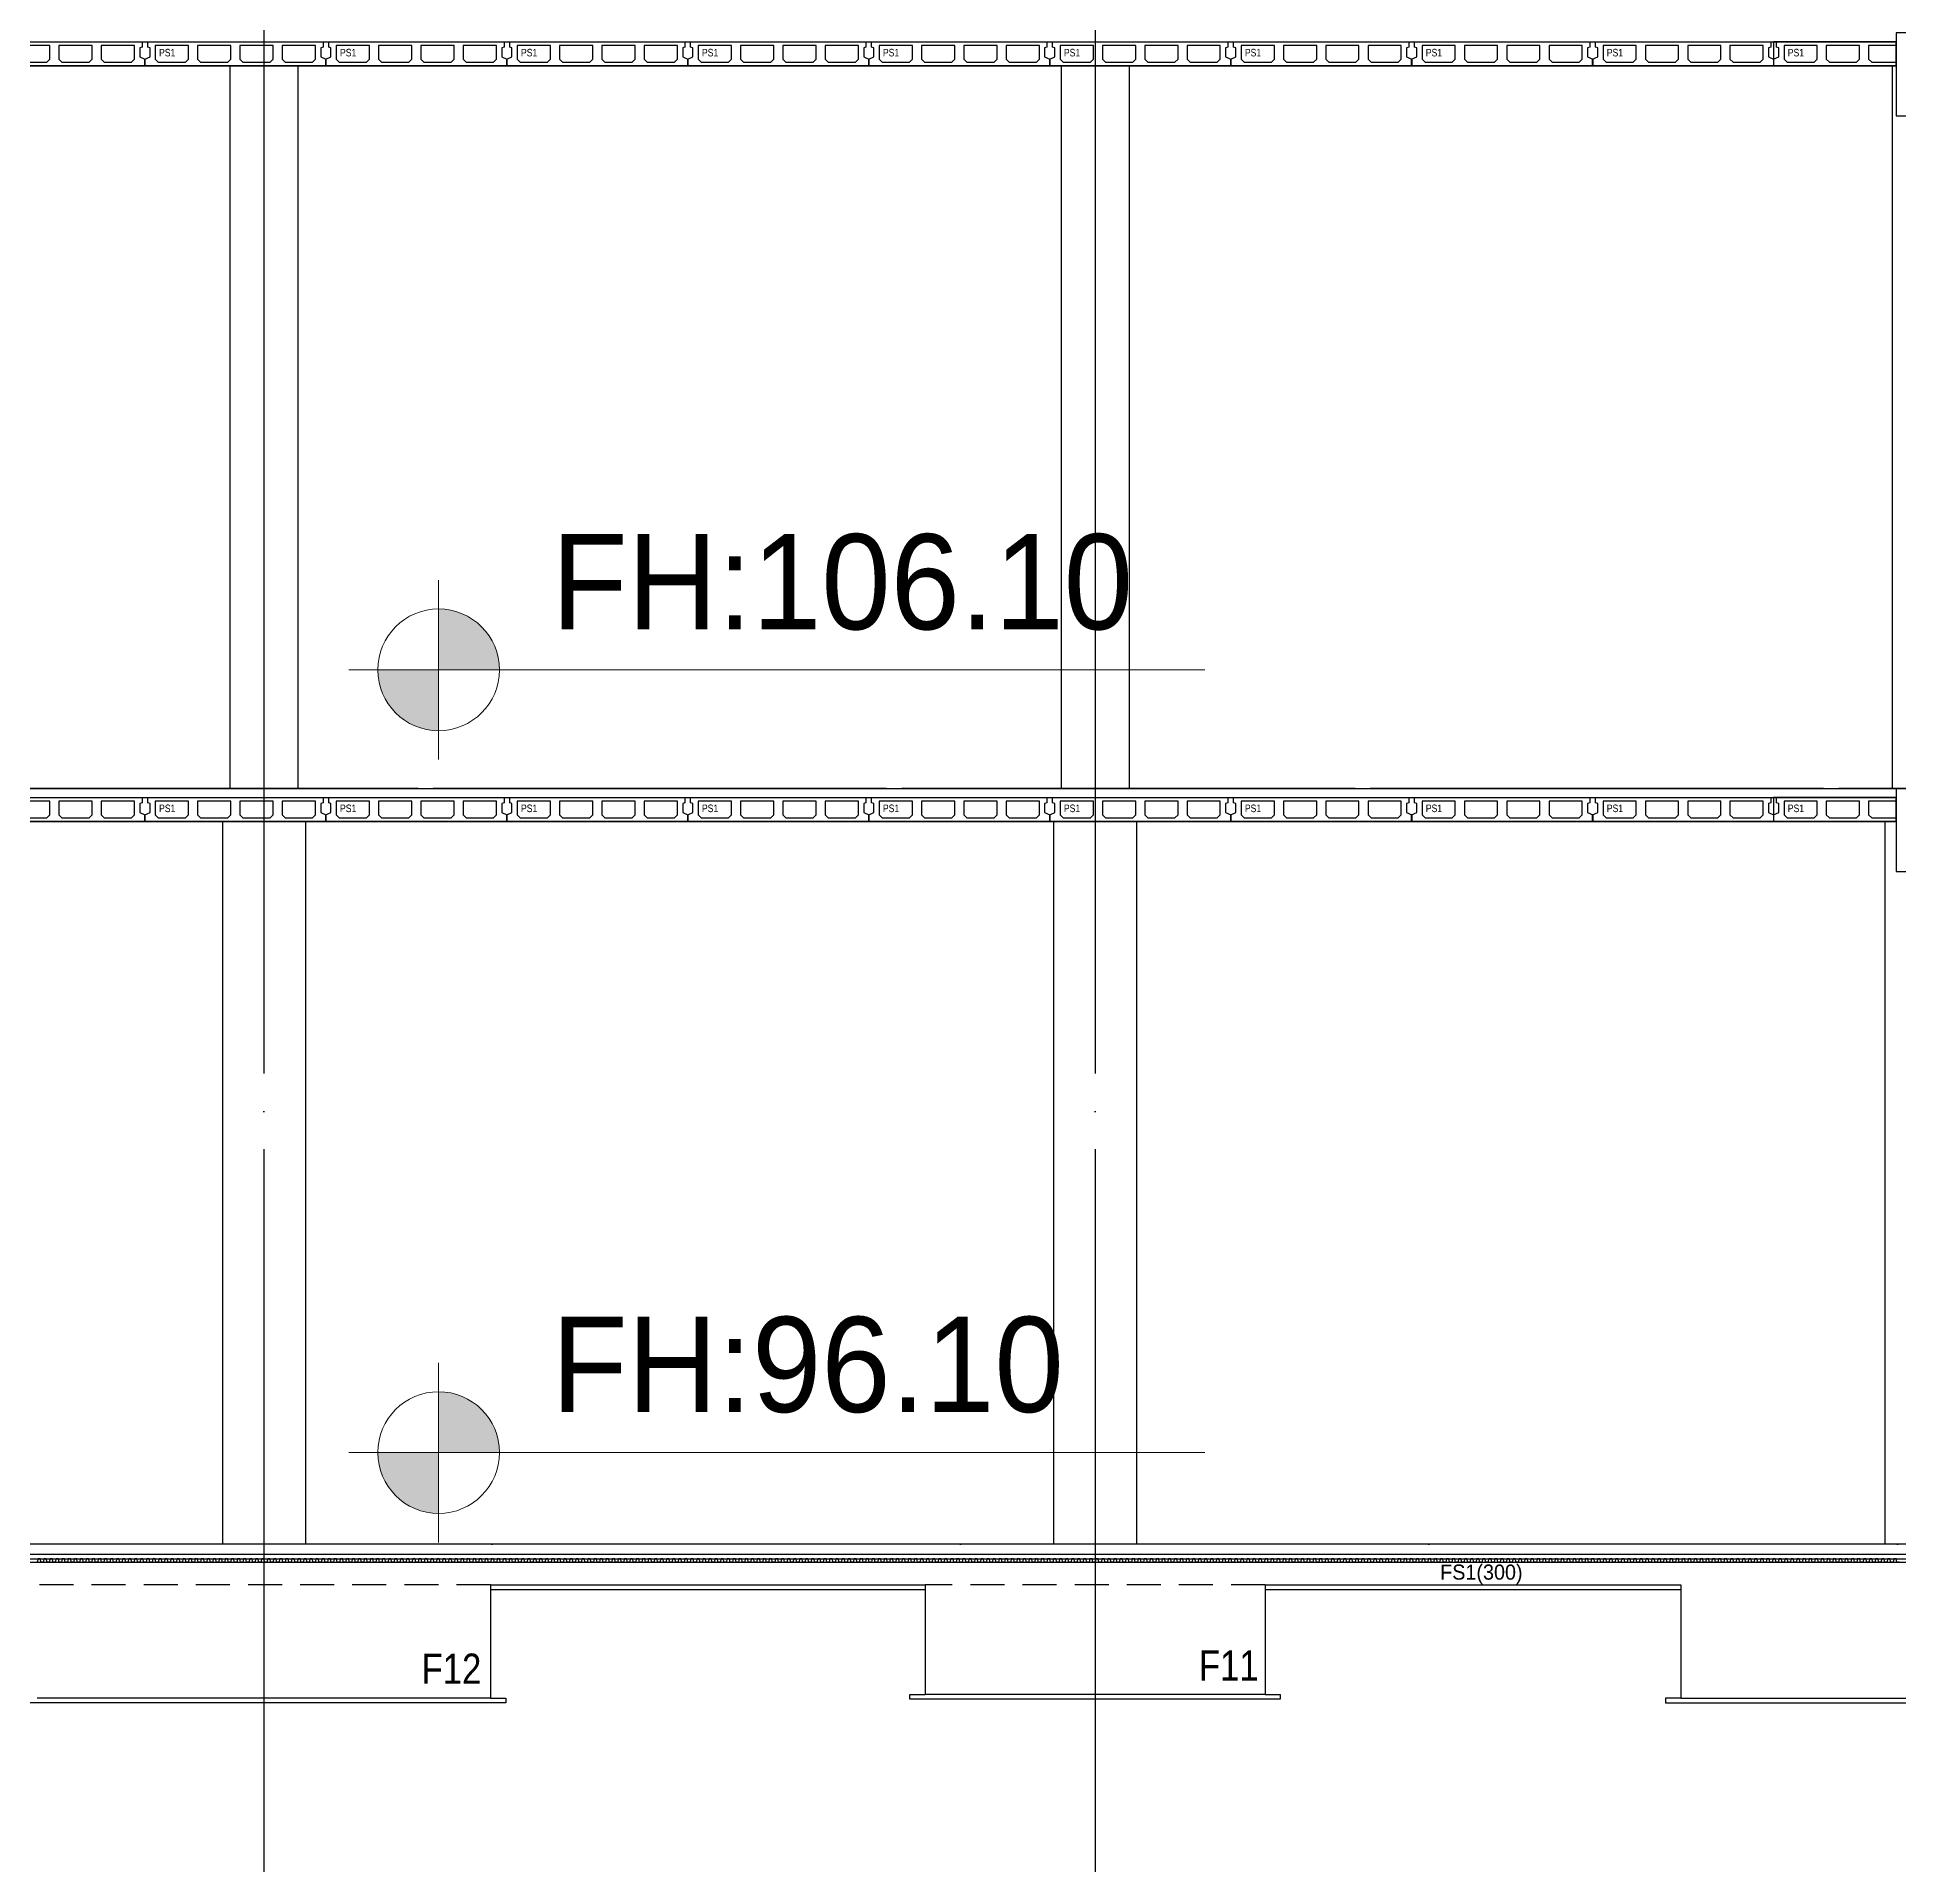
# Model space of a CAD drawing. Header units: millimetres. Extents: x 4754612 to 5801174, y 2368242 to 2777223.
# Drawn here: x 5572239 to 5596875, y 2406772 to 2430955 of the extents above; entities that cross this region are included whole.
import ezdxf
from ezdxf.enums import TextEntityAlignment as Align
from ezdxf.xclip import XClip

# ---------------------------------------------------------------- set-up
doc = ezdxf.new("R2010")
doc.units = ezdxf.units.MM
doc.header["$LTSCALE"] = 1000
for name, pattern in [('ACAD_ISO12W100', [21, 12, -3, 0, -3, 0, -3]), ('CEN', [6.2, 6, -0.1, 0, -0.1]), ('HID', [0.345, 0.225, -0.12])]:
    doc.linetypes.add(name, pattern=pattern)
doc.layers.get('DEFPOINTS').update_dxf_attribs({"color": 151})
for name, color, linetype in [('A-ELE-8', 8, 'Continuous'), ('A-HAT-251', 251, 'Continuous'), ('A-TEX-SYM', 3, 'Continuous'), ('A-중심선', 10, 'CEN'), ('CON', 2, 'Continuous'), ('ELE-06', 6, 'Continuous'), ('ELE-2', 4, 'Continuous'), ('ELE06', 6, 'Continuous'), ('KZ_횡단_암선2', 8, 'ACAD_ISO12W100')]:
    doc.layers.add(name, color=color, linetype=linetype)
doc.layers.add('Guide-line', color=151, linetype='Continuous', plot=False)
doc.layers.add('박스', color=6, linetype='Continuous', lineweight=15)
doc.styles.add('A.NARROW', font='ARIALN.TTF')
doc.styles.add('돋움', font='')
doc.styles.get('돋움').set_extended_font_data('Dotum')

# ---------------------------------------------------------------- blocks, each defined once
blk = doc.blocks.new('zw$F401')
at = {"layer": 'CON'}
for points in [[(-2290, -200), (-2290, -80), (-2320, -70), (-2320, 0), (0, 0), (0, -70), (-30, -80), (-30, -200), (38, -230), (38, -308), (26, -320), (-2346, -320), (-2358, -308), (-2358, -230)], [(-1660, -50), (-1660, -230), (-1620, -270), (-1260, -270), (-1220, -230), (-1220, -50)], [(-660, -50), (-1100, -50), (-1100, -230), (-1060, -270), (-700, -270), (-660, -230)]]:
    blk.add_lwpolyline(points, close=True, dxfattribs=at)
for points in [[(-1780, -50), (-2220, -50), (-2220, -230), (-2180, -270), (-1820, -270), (-1780, -230), (-1780, -50)], [(-540, -50), (-540, -230), (-500, -270), (-140, -270), (-100, -230), (-100, -50), (-540, -50)]]:
    blk.add_lwpolyline(points, dxfattribs=at)
at = {"layer": 'DEFPOINTS', "style": 'A.NARROW'}
blk.add_text('PS1', height=100, dxfattribs=at).set_placement((-2171, -144), align=Align.MIDDLE_LEFT)
blk = doc.blocks.new('*U72')
at = {"layer": 'A-HAT-251'}
for points in [[(-46067, 0), (-46095, 0), (-46107, 45), (-46135, 45), (-46147, 0)], [(-45987, 0), (-46015, 0), (-46027, 45), (-46055, 45), (-46067, 0)], [(-45907, 0), (-45935, 0), (-45947, 45), (-45975, 45), (-45987, 0)], [(-45827, 0), (-45855, 0), (-45867, 45), (-45895, 45), (-45907, 0)], [(-45747, 0), (-45775, 0), (-45787, 45), (-45815, 45), (-45827, 0)], [(-45667, 0), (-45695, 0), (-45707, 45), (-45735, 45), (-45747, 0)], [(-45587, 0), (-45615, 0), (-45627, 45), (-45655, 45), (-45667, 0)], [(-45507, 0), (-45535, 0), (-45547, 45), (-45575, 45), (-45587, 0)], [(-45427, 0), (-45455, 0), (-45467, 45), (-45495, 45), (-45507, 0)], [(-45347, 0), (-45375, 0), (-45387, 45), (-45415, 45), (-45427, 0)], [(-45267, 0), (-45295, 0), (-45307, 45), (-45335, 45), (-45347, 0)], [(-45187, 0), (-45215, 0), (-45227, 45), (-45255, 45), (-45267, 0)], [(-45107, 0), (-45135, 0), (-45147, 45), (-45175, 45), (-45187, 0)], [(-45027, 0), (-45055, 0), (-45067, 45), (-45095, 45), (-45107, 0)], [(-44947, 0), (-44975, 0), (-44987, 45), (-45015, 45), (-45027, 0)], [(-44867, 0), (-44895, 0), (-44907, 45), (-44935, 45), (-44947, 0)], [(-44787, 0), (-44815, 0), (-44827, 45), (-44855, 45), (-44867, 0)], [(-44707, 0), (-44735, 0), (-44747, 45), (-44775, 45), (-44787, 0)], [(-44627, 0), (-44655, 0), (-44667, 45), (-44695, 45), (-44707, 0)], [(-44547, 0), (-44575, 0), (-44587, 45), (-44615, 45), (-44627, 0)], [(-44467, 0), (-44495, 0), (-44507, 45), (-44535, 45), (-44547, 0)], [(-44387, 0), (-44415, 0), (-44427, 45), (-44455, 45), (-44467, 0)], [(-44307, 0), (-44335, 0), (-44347, 45), (-44375, 45), (-44387, 0)], [(-44227, 0), (-44255, 0), (-44267, 45), (-44295, 45), (-44307, 0)], [(-44147, 0), (-44175, 0), (-44187, 45), (-44215, 45), (-44227, 0)], [(-44067, 0), (-44095, 0), (-44107, 45), (-44135, 45), (-44147, 0)], [(-43987, 0), (-44015, 0), (-44027, 45), (-44055, 45), (-44067, 0)], [(-43907, 0), (-43935, 0), (-43947, 45), (-43975, 45), (-43987, 0)], [(-43827, 0), (-43855, 0), (-43867, 45), (-43895, 45), (-43907, 0)], [(-43747, 0), (-43775, 0), (-43787, 45), (-43815, 45), (-43827, 0)], [(-43667, 0), (-43695, 0), (-43707, 45), (-43735, 45), (-43747, 0)], [(-43587, 0), (-43615, 0), (-43627, 45), (-43655, 45), (-43667, 0)], [(-43507, 0), (-43535, 0), (-43547, 45), (-43575, 45), (-43587, 0)], [(-43427, 0), (-43455, 0), (-43467, 45), (-43495, 45), (-43507, 0)], [(-43347, 0), (-43375, 0), (-43387, 45), (-43415, 45), (-43427, 0)], [(-43267, 0), (-43295, 0), (-43307, 45), (-43335, 45), (-43347, 0)], [(-43187, 0), (-43215, 0), (-43227, 45), (-43255, 45), (-43267, 0)], [(-43107, 0), (-43135, 0), (-43147, 45), (-43175, 45), (-43187, 0)], [(-43027, 0), (-43055, 0), (-43067, 45), (-43095, 45), (-43107, 0)], [(-42947, 0), (-42975, 0), (-42987, 45), (-43015, 45), (-43027, 0)], [(-42867, 0), (-42895, 0), (-42907, 45), (-42935, 45), (-42947, 0)], [(-42787, 0), (-42815, 0), (-42827, 45), (-42855, 45), (-42867, 0)], [(-42707, 0), (-42735, 0), (-42747, 45), (-42775, 45), (-42787, 0)], [(-42627, 0), (-42655, 0), (-42667, 45), (-42695, 45), (-42707, 0)], [(-42547, 0), (-42575, 0), (-42587, 45), (-42615, 45), (-42627, 0)], [(-42467, 0), (-42495, 0), (-42507, 45), (-42535, 45), (-42547, 0)], [(-42387, 0), (-42415, 0), (-42427, 45), (-42455, 45), (-42467, 0)], [(-42307, 0), (-42335, 0), (-42347, 45), (-42375, 45), (-42387, 0)], [(-42227, 0), (-42255, 0), (-42267, 45), (-42295, 45), (-42307, 0)], [(-42147, 0), (-42175, 0), (-42187, 45), (-42215, 45), (-42227, 0)], [(-42067, 0), (-42095, 0), (-42107, 45), (-42135, 45), (-42147, 0)], [(-41987, 0), (-42015, 0), (-42027, 45), (-42055, 45), (-42067, 0)], [(-41907, 0), (-41935, 0), (-41947, 45), (-41975, 45), (-41987, 0)], [(-41827, 0), (-41855, 0), (-41867, 45), (-41895, 45), (-41907, 0)], [(-41747, 0), (-41775, 0), (-41787, 45), (-41815, 45), (-41827, 0)], [(-41667, 0), (-41695, 0), (-41707, 45), (-41735, 45), (-41747, 0)], [(-41587, 0), (-41615, 0), (-41627, 45), (-41655, 45), (-41667, 0)], [(-41507, 0), (-41535, 0), (-41547, 45), (-41575, 45), (-41587, 0)], [(-41427, 0), (-41455, 0), (-41467, 45), (-41495, 45), (-41507, 0)], [(-41347, 0), (-41375, 0), (-41387, 45), (-41415, 45), (-41427, 0)], [(-41267, 0), (-41295, 0), (-41307, 45), (-41335, 45), (-41347, 0)], [(-41187, 0), (-41215, 0), (-41227, 45), (-41255, 45), (-41267, 0)], [(-41107, 0), (-41135, 0), (-41147, 45), (-41175, 45), (-41187, 0)], [(-41027, 0), (-41055, 0), (-41067, 45), (-41095, 45), (-41107, 0)], [(-40947, 0), (-40975, 0), (-40987, 45), (-41015, 45), (-41027, 0)], [(-40867, 0), (-40895, 0), (-40907, 45), (-40935, 45), (-40947, 0)], [(-40787, 0), (-40815, 0), (-40827, 45), (-40855, 45), (-40867, 0)], [(-40707, 0), (-40735, 0), (-40747, 45), (-40775, 45), (-40787, 0)], [(-40627, 0), (-40655, 0), (-40667, 45), (-40695, 45), (-40707, 0)], [(-40547, 0), (-40575, 0), (-40587, 45), (-40615, 45), (-40627, 0)], [(-40467, 0), (-40495, 0), (-40507, 45), (-40535, 45), (-40547, 0)], [(-40387, 0), (-40415, 0), (-40427, 45), (-40455, 45), (-40467, 0)], [(-40307, 0), (-40335, 0), (-40347, 45), (-40375, 45), (-40387, 0)], [(-40227, 0), (-40255, 0), (-40267, 45), (-40295, 45), (-40307, 0)], [(-40147, 0), (-40175, 0), (-40187, 45), (-40215, 45), (-40227, 0)], [(-40067, 0), (-40095, 0), (-40107, 45), (-40135, 45), (-40147, 0)], [(-39987, 0), (-40015, 0), (-40027, 45), (-40055, 45), (-40067, 0)], [(-39907, 0), (-39935, 0), (-39947, 45), (-39975, 45), (-39987, 0)], [(-39827, 0), (-39855, 0), (-39867, 45), (-39895, 45), (-39907, 0)], [(-39747, 0), (-39775, 0), (-39787, 45), (-39815, 45), (-39827, 0)], [(-39667, 0), (-39695, 0), (-39707, 45), (-39735, 45), (-39747, 0)], [(-39587, 0), (-39615, 0), (-39627, 45), (-39655, 45), (-39667, 0)], [(-39507, 0), (-39535, 0), (-39547, 45), (-39575, 45), (-39587, 0)], [(-39427, 0), (-39455, 0), (-39467, 45), (-39495, 45), (-39507, 0)], [(-39347, 0), (-39375, 0), (-39387, 45), (-39415, 45), (-39427, 0)], [(-39267, 0), (-39295, 0), (-39307, 45), (-39335, 45), (-39347, 0)], [(-39187, 0), (-39215, 0), (-39227, 45), (-39255, 45), (-39267, 0)], [(-39107, 0), (-39135, 0), (-39147, 45), (-39175, 45), (-39187, 0)], [(-39027, 0), (-39055, 0), (-39067, 45), (-39095, 45), (-39107, 0)], [(-38947, 0), (-38975, 0), (-38987, 45), (-39015, 45), (-39027, 0)], [(-38867, 0), (-38895, 0), (-38907, 45), (-38935, 45), (-38947, 0)], [(-38787, 0), (-38815, 0), (-38827, 45), (-38855, 45), (-38867, 0)], [(-38707, 0), (-38735, 0), (-38747, 45), (-38775, 45), (-38787, 0)], [(-38627, 0), (-38655, 0), (-38667, 45), (-38695, 45), (-38707, 0)], [(-38547, 0), (-38575, 0), (-38587, 45), (-38615, 45), (-38627, 0)], [(-38467, 0), (-38495, 0), (-38507, 45), (-38535, 45), (-38547, 0)], [(-38387, 0), (-38415, 0), (-38427, 45), (-38455, 45), (-38467, 0)], [(-38307, 0), (-38335, 0), (-38347, 45), (-38375, 45), (-38387, 0)], [(-38227, 0), (-38255, 0), (-38267, 45), (-38295, 45), (-38307, 0)], [(-38147, 0), (-38175, 0), (-38187, 45), (-38215, 45), (-38227, 0)], [(-38067, 0), (-38095, 0), (-38107, 45), (-38135, 45), (-38147, 0)], [(-37987, 0), (-38015, 0), (-38027, 45), (-38055, 45), (-38067, 0)], [(-37907, 0), (-37935, 0), (-37947, 45), (-37975, 45), (-37987, 0)], [(-37827, 0), (-37855, 0), (-37867, 45), (-37895, 45), (-37907, 0)], [(-37747, 0), (-37775, 0), (-37787, 45), (-37815, 45), (-37827, 0)], [(-37667, 0), (-37695, 0), (-37707, 45), (-37735, 45), (-37747, 0)], [(-37587, 0), (-37615, 0), (-37627, 45), (-37655, 45), (-37667, 0)], [(-37507, 0), (-37535, 0), (-37547, 45), (-37575, 45), (-37587, 0)], [(-37427, 0), (-37455, 0), (-37467, 45), (-37495, 45), (-37507, 0)], [(-37347, 0), (-37375, 0), (-37387, 45), (-37415, 45), (-37427, 0)], [(-37267, 0), (-37295, 0), (-37307, 45), (-37335, 45), (-37347, 0)], [(-37187, 0), (-37215, 0), (-37227, 45), (-37255, 45), (-37267, 0)], [(-37107, 0), (-37135, 0), (-37147, 45), (-37175, 45), (-37187, 0)], [(-37027, 0), (-37055, 0), (-37067, 45), (-37095, 45), (-37107, 0)], [(-36947, 0), (-36975, 0), (-36987, 45), (-37015, 45), (-37027, 0)], [(-36867, 0), (-36895, 0), (-36907, 45), (-36935, 45), (-36947, 0)], [(-36787, 0), (-36815, 0), (-36827, 45), (-36855, 45), (-36867, 0)], [(-36707, 0), (-36735, 0), (-36747, 45), (-36775, 45), (-36787, 0)], [(-36627, 0), (-36655, 0), (-36667, 45), (-36695, 45), (-36707, 0)], [(-36547, 0), (-36575, 0), (-36587, 45), (-36615, 45), (-36627, 0)], [(-36467, 0), (-36495, 0), (-36507, 45), (-36535, 45), (-36547, 0)], [(-36387, 0), (-36415, 0), (-36427, 45), (-36455, 45), (-36467, 0)], [(-36307, 0), (-36335, 0), (-36347, 45), (-36375, 45), (-36387, 0)], [(-36227, 0), (-36255, 0), (-36267, 45), (-36295, 45), (-36307, 0)], [(-36147, 0), (-36175, 0), (-36187, 45), (-36215, 45), (-36227, 0)], [(-36067, 0), (-36095, 0), (-36107, 45), (-36135, 45), (-36147, 0)], [(-35987, 0), (-36015, 0), (-36027, 45), (-36055, 45), (-36067, 0)], [(-35907, 0), (-35935, 0), (-35947, 45), (-35975, 45), (-35987, 0)], [(-35827, 0), (-35855, 0), (-35867, 45), (-35895, 45), (-35907, 0)], [(-35747, 0), (-35775, 0), (-35787, 45), (-35815, 45), (-35827, 0)], [(-35667, 0), (-35695, 0), (-35707, 45), (-35735, 45), (-35747, 0)], [(-35587, 0), (-35615, 0), (-35627, 45), (-35655, 45), (-35667, 0)], [(-35507, 0), (-35535, 0), (-35547, 45), (-35575, 45), (-35587, 0)], [(-35427, 0), (-35455, 0), (-35467, 45), (-35495, 45), (-35507, 0)], [(-35347, 0), (-35375, 0), (-35387, 45), (-35415, 45), (-35427, 0)], [(-35267, 0), (-35295, 0), (-35307, 45), (-35335, 45), (-35347, 0)], [(-35187, 0), (-35215, 0), (-35227, 45), (-35255, 45), (-35267, 0)], [(-35107, 0), (-35135, 0), (-35147, 45), (-35175, 45), (-35187, 0)], [(-35027, 0), (-35055, 0), (-35067, 45), (-35095, 45), (-35107, 0)], [(-34947, 0), (-34975, 0), (-34987, 45), (-35015, 45), (-35027, 0)], [(-34867, 0), (-34895, 0), (-34907, 45), (-34935, 45), (-34947, 0)], [(-34787, 0), (-34815, 0), (-34827, 45), (-34855, 45), (-34867, 0)], [(-34707, 0), (-34735, 0), (-34747, 45), (-34775, 45), (-34787, 0)], [(-34627, 0), (-34655, 0), (-34667, 45), (-34695, 45), (-34707, 0)], [(-34547, 0), (-34575, 0), (-34587, 45), (-34615, 45), (-34627, 0)], [(-34467, 0), (-34495, 0), (-34507, 45), (-34535, 45), (-34547, 0)], [(-34387, 0), (-34415, 0), (-34427, 45), (-34455, 45), (-34467, 0)], [(-34307, 0), (-34335, 0), (-34347, 45), (-34375, 45), (-34387, 0)], [(-34227, 0), (-34255, 0), (-34267, 45), (-34295, 45), (-34307, 0)], [(-34147, 0), (-34175, 0), (-34187, 45), (-34215, 45), (-34227, 0)], [(-34067, 0), (-34095, 0), (-34107, 45), (-34135, 45), (-34147, 0)], [(-33987, 0), (-34015, 0), (-34027, 45), (-34055, 45), (-34067, 0)], [(-33907, 0), (-33935, 0), (-33947, 45), (-33975, 45), (-33987, 0)], [(-33827, 0), (-33855, 0), (-33867, 45), (-33895, 45), (-33907, 0)], [(-33747, 0), (-33775, 0), (-33787, 45), (-33815, 45), (-33827, 0)], [(-33667, 0), (-33695, 0), (-33707, 45), (-33735, 45), (-33747, 0)], [(-33587, 0), (-33615, 0), (-33627, 45), (-33655, 45), (-33667, 0)], [(-33507, 0), (-33535, 0), (-33547, 45), (-33575, 45), (-33587, 0)], [(-33427, 0), (-33455, 0), (-33467, 45), (-33495, 45), (-33507, 0)], [(-33347, 0), (-33375, 0), (-33387, 45), (-33415, 45), (-33427, 0)], [(-33267, 0), (-33295, 0), (-33307, 45), (-33335, 45), (-33347, 0)], [(-33187, 0), (-33215, 0), (-33227, 45), (-33255, 45), (-33267, 0)], [(-33107, 0), (-33135, 0), (-33147, 45), (-33175, 45), (-33187, 0)], [(-33027, 0), (-33055, 0), (-33067, 45), (-33095, 45), (-33107, 0)], [(-32947, 0), (-32975, 0), (-32987, 45), (-33015, 45), (-33027, 0)], [(-32867, 0), (-32895, 0), (-32907, 45), (-32935, 45), (-32947, 0)], [(-32787, 0), (-32815, 0), (-32827, 45), (-32855, 45), (-32867, 0)], [(-32707, 0), (-32735, 0), (-32747, 45), (-32775, 45), (-32787, 0)], [(-32627, 0), (-32655, 0), (-32667, 45), (-32695, 45), (-32707, 0)], [(-32547, 0), (-32575, 0), (-32587, 45), (-32615, 45), (-32627, 0)], [(-32467, 0), (-32495, 0), (-32507, 45), (-32535, 45), (-32547, 0)], [(-32387, 0), (-32415, 0), (-32427, 45), (-32455, 45), (-32467, 0)], [(-32307, 0), (-32335, 0), (-32347, 45), (-32375, 45), (-32387, 0)], [(-32227, 0), (-32255, 0), (-32267, 45), (-32295, 45), (-32307, 0)], [(-32147, 0), (-32175, 0), (-32187, 45), (-32215, 45), (-32227, 0)], [(-32067, 0), (-32095, 0), (-32107, 45), (-32135, 45), (-32147, 0)], [(-31987, 0), (-32015, 0), (-32027, 45), (-32055, 45), (-32067, 0)], [(-31907, 0), (-31935, 0), (-31947, 45), (-31975, 45), (-31987, 0)], [(-31827, 0), (-31855, 0), (-31867, 45), (-31895, 45), (-31907, 0)], [(-31747, 0), (-31775, 0), (-31787, 45), (-31815, 45), (-31827, 0)], [(-31667, 0), (-31695, 0), (-31707, 45), (-31735, 45), (-31747, 0)], [(-31587, 0), (-31615, 0), (-31627, 45), (-31655, 45), (-31667, 0)], [(-31507, 0), (-31535, 0), (-31547, 45), (-31575, 45), (-31587, 0)], [(-31427, 0), (-31455, 0), (-31467, 45), (-31495, 45), (-31507, 0)], [(-31347, 0), (-31375, 0), (-31387, 45), (-31415, 45), (-31427, 0)], [(-31267, 0), (-31295, 0), (-31307, 45), (-31335, 45), (-31347, 0)], [(-31187, 0), (-31215, 0), (-31227, 45), (-31255, 45), (-31267, 0)], [(-31107, 0), (-31135, 0), (-31147, 45), (-31175, 45), (-31187, 0)], [(-31027, 0), (-31055, 0), (-31067, 45), (-31095, 45), (-31107, 0)], [(-30947, 0), (-30975, 0), (-30987, 45), (-31015, 45), (-31027, 0)], [(-30867, 0), (-30895, 0), (-30907, 45), (-30935, 45), (-30947, 0)], [(-30787, 0), (-30815, 0), (-30827, 45), (-30855, 45), (-30867, 0)], [(-30707, 0), (-30735, 0), (-30747, 45), (-30775, 45), (-30787, 0)], [(-30627, 0), (-30655, 0), (-30667, 45), (-30695, 45), (-30707, 0)], [(-30547, 0), (-30575, 0), (-30587, 45), (-30615, 45), (-30627, 0)], [(-30467, 0), (-30495, 0), (-30507, 45), (-30535, 45), (-30547, 0)], [(-30387, 0), (-30415, 0), (-30427, 45), (-30455, 45), (-30467, 0)], [(-30307, 0), (-30335, 0), (-30347, 45), (-30375, 45), (-30387, 0)], [(-30227, 0), (-30255, 0), (-30267, 45), (-30295, 45), (-30307, 0)], [(-30147, 0), (-30175, 0), (-30187, 45), (-30215, 45), (-30227, 0)], [(-30067, 0), (-30095, 0), (-30107, 45), (-30135, 45), (-30147, 0)], [(-29987, 0), (-30015, 0), (-30027, 45), (-30055, 45), (-30067, 0)], [(-29907, 0), (-29935, 0), (-29947, 45), (-29975, 45), (-29987, 0)], [(-29827, 0), (-29855, 0), (-29867, 45), (-29895, 45), (-29907, 0)], [(-29747, 0), (-29775, 0), (-29787, 45), (-29815, 45), (-29827, 0)], [(-29667, 0), (-29695, 0), (-29707, 45), (-29735, 45), (-29747, 0)], [(-29587, 0), (-29615, 0), (-29627, 45), (-29655, 45), (-29667, 0)], [(-29507, 0), (-29535, 0), (-29547, 45), (-29575, 45), (-29587, 0)], [(-29427, 0), (-29455, 0), (-29467, 45), (-29495, 45), (-29507, 0)], [(-29347, 0), (-29375, 0), (-29387, 45), (-29415, 45), (-29427, 0)], [(-29267, 0), (-29295, 0), (-29307, 45), (-29335, 45), (-29347, 0)], [(-29187, 0), (-29215, 0), (-29227, 45), (-29255, 45), (-29267, 0)], [(-29107, 0), (-29135, 0), (-29147, 45), (-29175, 45), (-29187, 0)], [(-29027, 0), (-29055, 0), (-29067, 45), (-29095, 45), (-29107, 0)], [(-28947, 0), (-28975, 0), (-28987, 45), (-29015, 45), (-29027, 0)], [(-28867, 0), (-28895, 0), (-28907, 45), (-28935, 45), (-28947, 0)], [(-28787, 0), (-28815, 0), (-28827, 45), (-28855, 45), (-28867, 0)], [(-28707, 0), (-28735, 0), (-28747, 45), (-28775, 45), (-28787, 0)], [(-28627, 0), (-28655, 0), (-28667, 45), (-28695, 45), (-28707, 0)], [(-28547, 0), (-28575, 0), (-28587, 45), (-28615, 45), (-28627, 0)], [(-28467, 0), (-28495, 0), (-28507, 45), (-28535, 45), (-28547, 0)], [(-28387, 0), (-28415, 0), (-28427, 45), (-28455, 45), (-28467, 0)], [(-28307, 0), (-28335, 0), (-28347, 45), (-28375, 45), (-28387, 0)], [(-28227, 0), (-28255, 0), (-28267, 45), (-28295, 45), (-28307, 0)], [(-28147, 0), (-28175, 0), (-28187, 45), (-28215, 45), (-28227, 0)], [(-28067, 0), (-28095, 0), (-28107, 45), (-28135, 45), (-28147, 0)], [(-27987, 0), (-28015, 0), (-28027, 45), (-28055, 45), (-28067, 0)], [(-27907, 0), (-27935, 0), (-27947, 45), (-27975, 45), (-27987, 0)], [(-27827, 0), (-27855, 0), (-27867, 45), (-27895, 45), (-27907, 0)], [(-27747, 0), (-27775, 0), (-27787, 45), (-27815, 45), (-27827, 0)], [(-27667, 0), (-27695, 0), (-27707, 45), (-27735, 45), (-27747, 0)], [(-27587, 0), (-27615, 0), (-27627, 45), (-27655, 45), (-27667, 0)], [(-27507, 0), (-27535, 0), (-27547, 45), (-27575, 45), (-27587, 0)], [(-27427, 0), (-27455, 0), (-27467, 45), (-27495, 45), (-27507, 0)], [(-27347, 0), (-27375, 0), (-27387, 45), (-27415, 45), (-27427, 0)], [(-27267, 0), (-27295, 0), (-27307, 45), (-27335, 45), (-27347, 0)], [(-27187, 0), (-27215, 0), (-27227, 45), (-27255, 45), (-27267, 0)], [(-27107, 0), (-27135, 0), (-27147, 45), (-27175, 45), (-27187, 0)], [(-27027, 0), (-27055, 0), (-27067, 45), (-27095, 45), (-27107, 0)], [(-26947, 0), (-26975, 0), (-26987, 45), (-27015, 45), (-27027, 0)], [(-26867, 0), (-26895, 0), (-26907, 45), (-26935, 45), (-26947, 0)], [(-26787, 0), (-26815, 0), (-26827, 45), (-26855, 45), (-26867, 0)], [(-26707, 0), (-26735, 0), (-26747, 45), (-26775, 45), (-26787, 0)], [(-26627, 0), (-26655, 0), (-26667, 45), (-26695, 45), (-26707, 0)], [(-26547, 0), (-26575, 0), (-26587, 45), (-26615, 45), (-26627, 0)], [(-26467, 0), (-26495, 0), (-26507, 45), (-26535, 45), (-26547, 0)], [(-26387, 0), (-26415, 0), (-26427, 45), (-26455, 45), (-26467, 0)], [(-26307, 0), (-26335, 0), (-26347, 45), (-26375, 45), (-26387, 0)], [(-26227, 0), (-26255, 0), (-26267, 45), (-26295, 45), (-26307, 0)], [(-26147, 0), (-26175, 0), (-26187, 45), (-26215, 45), (-26227, 0)], [(-26067, 0), (-26095, 0), (-26107, 45), (-26135, 45), (-26147, 0)], [(-25987, 0), (-26015, 0), (-26027, 45), (-26055, 45), (-26067, 0)], [(-25907, 0), (-25935, 0), (-25947, 45), (-25975, 45), (-25987, 0)], [(-25827, 0), (-25855, 0), (-25867, 45), (-25895, 45), (-25907, 0)], [(-25747, 0), (-25775, 0), (-25787, 45), (-25815, 45), (-25827, 0)], [(-25667, 0), (-25695, 0), (-25707, 45), (-25735, 45), (-25747, 0)], [(-25587, 0), (-25615, 0), (-25627, 45), (-25655, 45), (-25667, 0)], [(-25507, 0), (-25535, 0), (-25547, 45), (-25575, 45), (-25587, 0)], [(-25427, 0), (-25455, 0), (-25467, 45), (-25495, 45), (-25507, 0)], [(-25347, 0), (-25375, 0), (-25387, 45), (-25415, 45), (-25427, 0)], [(-25267, 0), (-25295, 0), (-25307, 45), (-25335, 45), (-25347, 0)], [(-25187, 0), (-25215, 0), (-25227, 45), (-25255, 45), (-25267, 0)], [(-25107, 0), (-25135, 0), (-25147, 45), (-25175, 45), (-25187, 0)], [(-25027, 0), (-25055, 0), (-25067, 45), (-25095, 45), (-25107, 0)], [(-24947, 0), (-24975, 0), (-24987, 45), (-25015, 45), (-25027, 0)], [(-24867, 0), (-24895, 0), (-24907, 45), (-24935, 45), (-24947, 0)], [(-24787, 0), (-24815, 0), (-24827, 45), (-24855, 45), (-24867, 0)], [(-24707, 0), (-24735, 0), (-24747, 45), (-24775, 45), (-24787, 0)], [(-24627, 0), (-24655, 0), (-24667, 45), (-24695, 45), (-24707, 0)], [(-24547, 0), (-24575, 0), (-24587, 45), (-24615, 45), (-24627, 0)], [(-24467, 0), (-24495, 0), (-24507, 45), (-24535, 45), (-24547, 0)], [(-24387, 0), (-24415, 0), (-24427, 45), (-24455, 45), (-24467, 0)], [(-24307, 0), (-24335, 0), (-24347, 45), (-24375, 45), (-24387, 0)], [(-24227, 0), (-24255, 0), (-24267, 45), (-24295, 45), (-24307, 0)], [(-24147, 0), (-24175, 0), (-24187, 45), (-24215, 45), (-24227, 0)], [(-24067, 0), (-24095, 0), (-24107, 45), (-24135, 45), (-24147, 0)], [(-23987, 0), (-24015, 0), (-24027, 45), (-24055, 45), (-24067, 0)], [(-23907, 0), (-23935, 0), (-23947, 45), (-23975, 45), (-23987, 0)], [(-23827, 0), (-23855, 0), (-23867, 45), (-23895, 45), (-23907, 0)], [(-23747, 0), (-23775, 0), (-23787, 45), (-23815, 45), (-23827, 0)], [(-23667, 0), (-23695, 0), (-23707, 45), (-23735, 45), (-23747, 0)], [(-23587, 0), (-23615, 0), (-23627, 45), (-23655, 45), (-23667, 0)], [(-23507, 0), (-23535, 0), (-23547, 45), (-23575, 45), (-23587, 0)], [(-23427, 0), (-23455, 0), (-23467, 45), (-23495, 45), (-23507, 0)], [(-23347, 0), (-23375, 0), (-23387, 45), (-23415, 45), (-23427, 0)], [(-23267, 0), (-23295, 0), (-23307, 45), (-23335, 45), (-23347, 0)], [(-23187, 0), (-23215, 0), (-23227, 45), (-23255, 45), (-23267, 0)], [(-23107, 0), (-23135, 0), (-23147, 45), (-23175, 45), (-23187, 0)], [(-23027, 0), (-23055, 0), (-23067, 45), (-23095, 45), (-23107, 0)], [(-22947, 0), (-22975, 0), (-22987, 45), (-23015, 45), (-23027, 0)], [(-22867, 0), (-22895, 0), (-22907, 45), (-22935, 45), (-22947, 0)], [(-22787, 0), (-22815, 0), (-22827, 45), (-22855, 45), (-22867, 0)], [(-22707, 0), (-22735, 0), (-22747, 45), (-22775, 45), (-22787, 0)], [(-22627, 0), (-22655, 0), (-22667, 45), (-22695, 45), (-22707, 0)], [(-22547, 0), (-22575, 0), (-22587, 45), (-22615, 45), (-22627, 0)], [(-22467, 0), (-22495, 0), (-22507, 45), (-22535, 45), (-22547, 0)], [(-22387, 0), (-22415, 0), (-22427, 45), (-22455, 45), (-22467, 0)], [(-22307, 0), (-22335, 0), (-22347, 45), (-22375, 45), (-22387, 0)], [(-22227, 0), (-22255, 0), (-22267, 45), (-22295, 45), (-22307, 0)], [(-22147, 0), (-22175, 0), (-22187, 45), (-22215, 45), (-22227, 0)], [(-22067, 0), (-22095, 0), (-22107, 45), (-22135, 45), (-22147, 0)], [(-21987, 0), (-22015, 0), (-22027, 45), (-22055, 45), (-22067, 0)], [(-21907, 0), (-21935, 0), (-21947, 45), (-21975, 45), (-21987, 0)], [(-21827, 0), (-21855, 0), (-21867, 45), (-21895, 45), (-21907, 0)], [(-21747, 0), (-21775, 0), (-21787, 45), (-21815, 45), (-21827, 0)], [(-21667, 0), (-21695, 0), (-21707, 45), (-21735, 45), (-21747, 0)], [(-21587, 0), (-21615, 0), (-21627, 45), (-21655, 45), (-21667, 0)], [(-21507, 0), (-21535, 0), (-21547, 45), (-21575, 45), (-21587, 0)]]:
    blk.add_lwpolyline(points, dxfattribs=at)

msp = doc.modelspace()

# ---------------------------------------------------------------- hatches: boundary and pattern name
at = {"layer": '박스', "ltscale": 0.1}
h = msp.add_hatch(dxfattribs=at)
h.set_pattern_fill('ANSI31', color=256, scale=1.006801)
h.set_pattern_definition([(45, (5415746.36118, 2362204.90706), (-0.08898951466, 0.08898951466), [])])
h.paths.add_polyline_path([(5577550.752, 2423389.491), (5577550.752, 2422584.05), (5578356.194, 2422584.05, 0.414213562)])
h.paths.add_polyline_path([(5577550.752, 2422584.05), (5576745.311, 2422584.05, 0.414213562), (5577550.752, 2421778.609)])
h = msp.add_hatch(dxfattribs=at)
h.set_pattern_fill('ANSI31', color=256, scale=1.006801)
h.set_pattern_definition([(45, (5415746.36118, 2351847.5315), (-0.08898951466, 0.08898951466), [])])
h.paths.add_polyline_path([(5577550.752, 2413032.116), (5577550.752, 2412226.675), (5578356.194, 2412226.675, 0.414213562)])
h.paths.add_polyline_path([(5577550.752, 2412226.675), (5576745.311, 2412226.675, 0.414213562), (5577550.752, 2411421.233)])

# ---------------------------------------------------------------- linework, layer by layer
at = {"layer": 'A-ELE-8'}
for p, q in [((5574788.509, 2430565.382), (5574788.509, 2421015.382)), ((5575688.509, 2430565.382), (5575688.509, 2421015.382)), ((5585788.509, 2430565.382), (5585788.509, 2421015.382)), ((5586688.509, 2430565.382), (5586688.509, 2421015.382)), ((5596788.509, 2430565.382), (5596788.509, 2421015.382)), ((5574688.509, 2420565.382), (5574688.509, 2411015.382)), ((5575788.509, 2420565.382), (5575788.509, 2411015.382)), ((5585688.509, 2420565.382), (5585688.509, 2411015.382)), ((5586788.509, 2420565.382), (5586788.509, 2411015.382)), ((5596688.509, 2420565.382), (5596688.509, 2411015.382))]:
    msp.add_line(p, q, dxfattribs=at)
at = {"layer": 'A-중심선', "ltscale": 5}
for p, q in [((5575238.509, 2478240.763), (5575238.509, 2392942.802)), ((5586238.509, 2478240.763), (5586238.509, 2392942.802))]:
    msp.add_line(p, q, dxfattribs=at)
at = {"layer": 'A-중심선'}
for p, q in [((5707480.986, 2421015.382), (5390179.76, 2421015.382)), ((5714557.715, 2411015.382), (5390179.76, 2411015.382))]:
    msp.add_line(p, q, dxfattribs=at)
at = {"layer": 'CON'}
for p, q in [((5551738.509, 2410775.382), (5607838.509, 2410775.382)), ((5578238.509, 2410475.382), (5583988.509, 2410475.382)), ((5578238.509, 2410475.382), (5578238.509, 2408975.382)), ((5583988.509, 2410475.382), (5583988.509, 2409025.382)), ((5588488.509, 2410475.382), (5593988.509, 2410475.382)), ((5588488.509, 2410475.382), (5588488.509, 2409025.382)), ((5593988.509, 2410475.382), (5593988.509, 2408975.382)), ((5578238.509, 2408975.382), (5572238.509, 2408975.382)), ((5588488.509, 2409025.382), (5583988.509, 2409025.382)), ((5593988.509, 2408975.382), (5599488.509, 2408975.382))]:
    msp.add_line(p, q, dxfattribs=at)
for points in [[(5551958.509, 2430895.382), (5596838.509, 2430895.382)], [(5551958.509, 2430575.382), (5596838.509, 2430575.382)], [(5551338.509, 2421015.382), (5608638.509, 2421015.382)], [(5551958.509, 2420895.382), (5596838.509, 2420895.382)], [(5551958.509, 2420575.382), (5596838.509, 2420575.382)]]:
    msp.add_lwpolyline(points, dxfattribs=at)
for points in [[(5596838.509, 2429915.382), (5597638.509, 2429915.382), (5597638.509, 2431015.382), (5596838.509, 2431015.382)], [(5596838.509, 2419915.382), (5597638.509, 2419915.382), (5597638.509, 2421015.382), (5596838.509, 2421015.382)]]:
    msp.add_lwpolyline(points, close=True, dxfattribs=at)
at = {"layer": 'ELE-06'}
for p, q in [((5578238.509, 2410415.382), (5583988.509, 2410415.382)), ((5588488.509, 2410415.382), (5593988.509, 2410415.382)), ((5578238.509, 2408975.382), (5578438.509, 2408975.382)), ((5578438.509, 2408975.382), (5578438.509, 2408915.382)), ((5583788.509, 2408965.382), (5583788.509, 2409025.382)), ((5583788.509, 2409025.382), (5583988.509, 2409025.382)), ((5588688.509, 2408965.382), (5583788.509, 2408965.382)), ((5588488.509, 2409025.382), (5588688.509, 2409025.382)), ((5588688.509, 2409025.382), (5588688.509, 2408965.382)), ((5593988.509, 2408975.382), (5593788.509, 2408975.382)), ((5593788.509, 2408975.382), (5593788.509, 2408915.382)), ((5578438.509, 2408915.382), (5572038.509, 2408915.382)), ((5593788.509, 2408915.382), (5599688.509, 2408915.382))]:
    msp.add_line(p, q, dxfattribs=at)
at = {"layer": 'ELE-2'}
for p, q in [((5607838.509, 2411015.382), (5551738.509, 2411015.382)), ((5551738.509, 2410880.382), (5607838.509, 2410880.382)), ((5551738.509, 2410820.382), (5607838.509, 2410820.382))]:
    msp.add_line(p, q, dxfattribs=at)
at = {"layer": 'KZ_횡단_암선2', "linetype": 'HID', "ltscale": 2}
for p, q in [((5578238.509, 2410475.382), (5572238.509, 2410475.382)), ((5588488.509, 2410475.382), (5583988.509, 2410475.382))]:
    msp.add_line(p, q, dxfattribs=at)
at = {"layer": '박스', "ltscale": 0.1}
for p, q in [((5577550.752, 2423772.436), (5577550.752, 2422584.05)), ((5576362.367, 2422584.05), (5587691.425, 2422584.05)), ((5577550.752, 2421395.664), (5577550.752, 2422584.05)), ((5577550.752, 2413415.06), (5577550.752, 2412226.675)), ((5576362.367, 2412226.675), (5587691.425, 2412226.675)), ((5577550.752, 2411038.289), (5577550.752, 2412226.675))]:
    msp.add_line(p, q, dxfattribs=at)
for centre in [(5577550.752, 2422584.05), (5577550.752, 2412226.675)]:
    msp.add_circle(centre, 805.441, dxfattribs=at)

# ---------------------------------------------------------------- block references
at = {"layer": 'CON'}
for p in [(5573626.009, 2430895.382), (5576021.009, 2430895.382), (5578416.009, 2430895.382), (5580811.009, 2430895.382), (5583206.009, 2430895.382), (5585601.009, 2430895.382), (5587996.009, 2430895.382), (5590391.009, 2430895.382), (5592786.009, 2430895.382), (5595181.009, 2430895.382), (5573626.009, 2420895.382), (5576021.009, 2420895.382), (5578416.009, 2420895.382), (5580811.009, 2420895.382), (5583206.009, 2420895.382), (5585601.009, 2420895.382), (5587996.009, 2420895.382), (5590391.009, 2420895.382), (5592786.009, 2420895.382), (5595181.009, 2420895.382)]:
    msp.add_blockref('zw$F401', p, dxfattribs=at)
ref = msp.add_blockref('zw$F401', (5597576.009, 2430895.382), dxfattribs=at)
XClip(ref).set_block_clipping_path([(-2357.5, -320), (-737.4999999981, 0)])
ref = msp.add_blockref('zw$F401', (5597576.009, 2420895.382), dxfattribs=at)
XClip(ref).set_block_clipping_path([(-2357.5, -320), (-737.4999999981, 0)])
at = {"layer": 'ELE06', "color": 6, "xscale": 1.000013798092659, "yscale": 1.000013798092659, "zscale": 1.000013798092659}
msp.add_blockref('*U72', (5618385.681, 2410775.382), dxfattribs=at)

# ---------------------------------------------------------------- texts
at = {"layer": 'A-TEX-SYM', "style": '돋움'}
for s, p in [('FH:106.10', (5579044.156, 2423120.166)), ('FH:96.10', (5579044.156, 2412762.791))]:
    msp.add_text(s, height=1260, dxfattribs=at).set_placement(p)
at = {"layer": 'Guide-line', "style": '돋움'}
msp.add_text('FS1(300)', height=200, dxfattribs=at).set_placement((5591350.651, 2410645.029), align=Align.MIDDLE_CENTER)
at = {"layer": 'Guide-line', "style": 'A.NARROW'}
for s, p in [('F12', (5577326.033, 2409366.388)), ('F11', (5587613.144, 2409409.061))]:
    msp.add_text(s, height=400, dxfattribs=at).set_placement(p, align=Align.MIDDLE_LEFT)

doc.saveas('drawing.dxf')
